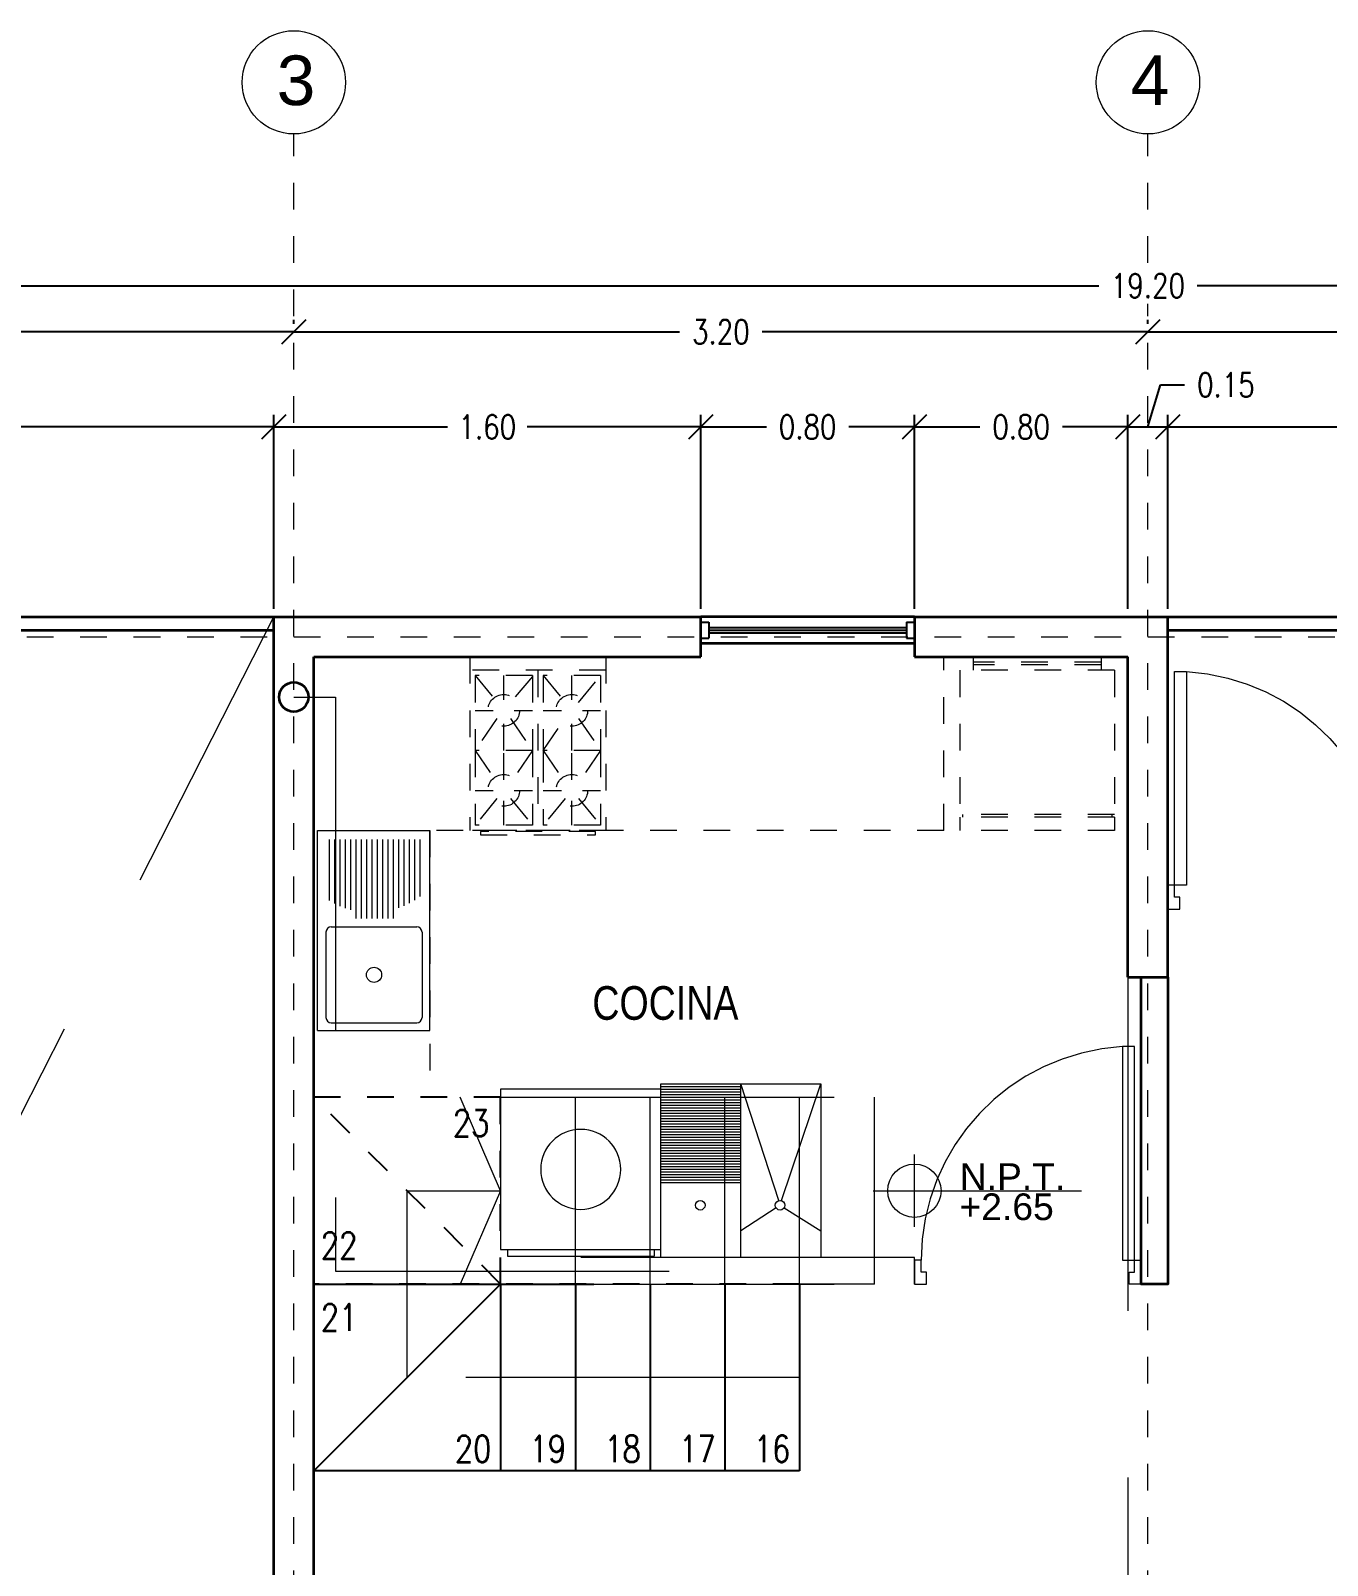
# Model space of a CAD drawing. Header units: metres. Extents: x -255 to -21, y -382 to -241.
# Drawn here: x -38.05 to -33.2, y -316.88 to -311.13 of the extents above; entities that cross this region are included whole.
import ezdxf
from ezdxf.enums import TextEntityAlignment as Align

# ---------------------------------------------------------------- set-up
doc = ezdxf.new("R2010")
doc.units = ezdxf.units.M
doc.header["$LTSCALE"] = 5
doc.header["$MEASUREMENT"] = 0
for name, pattern in [('CENTER2', [1.125, 0.75, -0.125, 0.125, -0.125]), ('DASHDOT', [1, 0.5, -0.25, 0, -0.25]), ('HIDDEN', [0.375, 0.25, -0.125])]:
    doc.linetypes.add(name, pattern=pattern)
doc.layers.get('0').update_dxf_attribs({"color": 30})
for name, color, linetype, lineweight in [('A-ANNO-DIMS', 3, 'Continuous', 18), ('A-ANNO-SYMB', 3, 'Continuous', 18), ('A-ANNO-TEXT', 3, 'Continuous', 18), ('A-FLOR-LEVL', 7, 'Continuous', 35), ('A-FLOR-OVHD', 3, 'HIDDEN', 18), ('A-FLOR-STRS', 4, 'Continuous', 25), ('A-FURN', 8, 'Continuous', 18), ('A-GLAZ-FULL', 4, 'Continuous', 25), ('A-WALL-FULL-EXTR', 7, 'Continuous', 35), ('A-WALL-FULL-INTR', 7, 'Continuous', 35)]:
    doc.layers.add(name, color=color, linetype=linetype, lineweight=lineweight)
doc.styles.add('E-ARIAL', font='arial.ttf')
doc.styles.add('E-ROMANS', font='romans.shx', dxfattribs={"width": 0.8})
doc.styles.get("Standard").update_dxf_attribs({"font": 'arial.ttf'})
doc.dimstyles.new('E-0050_TICK_18', dxfattribs={"dimscale": 0.001, "dimtxt": 90, "dimasz": 90, "dimexe": 45, "dimexo": 30, "dimgap": 45, "dimtad": 0, "dimzin": 0, "dimdsep": 46, "dimtxsty": 'E-ROMANS', "dimblk": 'OBLIQUE', "dimcen": 45, "dimclrd": 256, "dimclre": 256, "dimclrt": 256, "dimadec": 0, "dimazin": 0, "dimtfac": 1, "dimtmove": 1, "dimatfit": 3, "dimldrblk": 'OPEN90', "dimfxl": 1, "dimtfill": 1, "dimtolj": 1, "dimtzin": 0, "dimarcsym": 0})

# ---------------------------------------------------------------- blocks, each defined once
blk = doc.blocks.new('_Oblique')
at = {"color": 0, "linetype": 'ByBlock', "lineweight": -2}
blk.add_line((-0.5, -0.5), (0.5, 0.5), dxfattribs=at)
blk = doc.blocks.new('*D365')
at = {"layer": 'A-ANNO-DIMS', "lineweight": -2, "transparency": 16777216}
for p, q in [((-40.2683, -311.5449), (-40.2683, -312.3012)), ((-37.0683, -312.2262), (-37.0683, -312.2112)), ((-40.2683, -312.2562), (-38.823, -312.2562)), ((-37.0683, -312.2562), (-38.5136, -312.2562))]:
    blk.add_line(p, q, dxfattribs=at)
at = {"layer": 'A-ANNO-DIMS', "lineweight": -2, "transparency": 16777216, "xscale": 0.09, "yscale": 0.09, "zscale": 0.09, "rotation": 180}
blk.add_blockref('_Oblique', (-40.2683, -312.2562), dxfattribs=at)
at = {"layer": 'A-ANNO-DIMS', "lineweight": -2, "transparency": 16777216, "xscale": 0.09, "yscale": 0.09, "zscale": 0.09}
blk.add_blockref('_Oblique', (-37.0683, -312.2562), dxfattribs=at)
at = {"layer": 'A-ANNO-DIMS', "transparency": 16777216, "insert": (-38.6683, -312.2562), "char_height": 0.09, "attachment_point": 5, "style": 'E-ROMANS', "bg_fill": 3, "box_fill_scale": 1.25, "bg_fill_color": 256, "bg_fill_true_color": 13158600, "bg_fill_transparency": 0}
blk.add_mtext('\\A1;3.20', dxfattribs=at)
blk = doc.blocks.new('_Open90')
at = {"color": 0, "linetype": 'ByBlock', "lineweight": -2}
for p, q in [((0, 0), (-1, 0)), ((-0.5, 0.5), (0, 0)), ((0, 0), (-0.5, -0.5))]:
    blk.add_line(p, q, dxfattribs=at)
blk = doc.blocks.new('*D366')
at = {"layer": 'A-ANNO-DIMS', "lineweight": -2, "transparency": 16777216}
for p, q in [((-37.0683, -312.2262), (-37.0683, -312.2112)), ((-33.8683, -312.2262), (-33.8683, -312.2112)), ((-37.0683, -312.2562), (-35.623, -312.2562)), ((-33.8683, -312.2562), (-35.3136, -312.2562))]:
    blk.add_line(p, q, dxfattribs=at)
at = {"layer": 'A-ANNO-DIMS', "lineweight": -2, "transparency": 16777216, "xscale": 0.09, "yscale": 0.09, "zscale": 0.09, "rotation": 180}
blk.add_blockref('_Oblique', (-37.0683, -312.2562), dxfattribs=at)
at = {"layer": 'A-ANNO-DIMS', "lineweight": -2, "transparency": 16777216, "xscale": 0.09, "yscale": 0.09, "zscale": 0.09}
blk.add_blockref('_Oblique', (-33.8683, -312.2562), dxfattribs=at)
at = {"layer": 'A-ANNO-DIMS', "transparency": 16777216, "insert": (-35.4683, -312.2562), "char_height": 0.09, "attachment_point": 5, "style": 'E-ROMANS', "bg_fill": 3, "box_fill_scale": 1.25, "bg_fill_color": 256, "bg_fill_true_color": 13158600, "bg_fill_transparency": 0}
blk.add_mtext('\\A1;3.20', dxfattribs=at)
blk = doc.blocks.new('*D367')
at = {"layer": 'A-ANNO-DIMS', "lineweight": -2, "transparency": 16777216}
for p, q in [((-33.8683, -312.2262), (-33.8683, -312.2112)), ((-30.6683, -312.2262), (-30.6683, -312.2112)), ((-33.8683, -312.2562), (-32.423, -312.2562)), ((-30.6683, -312.2562), (-32.1136, -312.2562))]:
    blk.add_line(p, q, dxfattribs=at)
at = {"layer": 'A-ANNO-DIMS', "lineweight": -2, "transparency": 16777216, "xscale": 0.09, "yscale": 0.09, "zscale": 0.09, "rotation": 180}
blk.add_blockref('_Oblique', (-33.8683, -312.2562), dxfattribs=at)
at = {"layer": 'A-ANNO-DIMS', "lineweight": -2, "transparency": 16777216, "xscale": 0.09, "yscale": 0.09, "zscale": 0.09}
blk.add_blockref('_Oblique', (-30.6683, -312.2562), dxfattribs=at)
at = {"layer": 'A-ANNO-DIMS', "transparency": 16777216, "insert": (-32.2683, -312.2562), "char_height": 0.09, "attachment_point": 5, "style": 'E-ROMANS', "bg_fill": 3, "box_fill_scale": 1.25, "bg_fill_color": 256, "bg_fill_true_color": 13158600, "bg_fill_transparency": 0}
blk.add_mtext('\\A1;3.20', dxfattribs=at)
blk = doc.blocks.new('*D370')
at = {"layer": 'A-ANNO-DIMS', "lineweight": -2, "transparency": 16777216}
for p, q in [((-43.4683, -311.5449), (-43.4683, -312.1283)), ((-24.2683, -311.5449), (-24.2683, -312.1283)), ((-43.4683, -312.0833), (-34.0521, -312.0833)), ((-24.2683, -312.0833), (-33.6844, -312.0833))]:
    blk.add_line(p, q, dxfattribs=at)
at = {"layer": 'A-ANNO-DIMS', "lineweight": -2, "transparency": 16777216, "xscale": 0.09, "yscale": 0.09, "zscale": 0.09, "rotation": 180}
blk.add_blockref('_Oblique', (-43.4683, -312.0833), dxfattribs=at)
at = {"layer": 'A-ANNO-DIMS', "lineweight": -2, "transparency": 16777216, "xscale": 0.09, "yscale": 0.09, "zscale": 0.09}
blk.add_blockref('_Oblique', (-24.2683, -312.0833), dxfattribs=at)
at = {"layer": 'A-ANNO-DIMS', "transparency": 16777216, "insert": (-33.8683, -312.0833), "char_height": 0.09, "attachment_point": 5, "style": 'E-ROMANS', "bg_fill": 3, "box_fill_scale": 1.25, "bg_fill_color": 256, "bg_fill_true_color": 13158600, "bg_fill_transparency": 0}
blk.add_mtext('\\A1;19.20', dxfattribs=at)
blk = doc.blocks.new('DOOR-80')
for points in [[(-0.07, 0.89), (-0.07, 0.09), (-0.025, 0.09), (-0.025, 0.89), (-0.07, 0.89)], [(-0.825, 0.09), (-0.85, 0.09), (-0.85, 0), (-0.805, 0), (-0.805, 0.045), (-0.825, 0.045), (-0.825, 0.09)], [(-0.025, 0.09), (0, 0.09), (0, 0), (-0.045, 0), (-0.045, 0.045), (-0.025, 0.045), (-0.025, 0.09)]]:
    blk.add_lwpolyline(points)
at = {"linetype": 'HIDDEN'}
blk.add_arc((-0.0227, 0.0891), 0.8023, 93.38109, 179.93414, dxfattribs=at)
blk = doc.blocks.new('*D514')
at = {"layer": 'A-ANNO-DIMS', "lineweight": -2, "transparency": 16777216}
for p, q in [((-40.1933, -313.2945), (-40.1933, -312.5673)), ((-37.1433, -313.2945), (-37.1433, -312.5673)), ((-40.1933, -312.6123), (-38.823, -312.6123)), ((-37.1433, -312.6123), (-38.5136, -312.6123))]:
    blk.add_line(p, q, dxfattribs=at)
at = {"layer": 'A-ANNO-DIMS', "lineweight": -2, "transparency": 16777216, "xscale": 0.09, "yscale": 0.09, "zscale": 0.09, "rotation": 180}
blk.add_blockref('_Oblique', (-40.1933, -312.6123), dxfattribs=at)
at = {"layer": 'A-ANNO-DIMS', "lineweight": -2, "transparency": 16777216, "xscale": 0.09, "yscale": 0.09, "zscale": 0.09}
blk.add_blockref('_Oblique', (-37.1433, -312.6123), dxfattribs=at)
at = {"layer": 'A-ANNO-DIMS', "transparency": 16777216, "insert": (-38.6683, -312.6123), "char_height": 0.09, "attachment_point": 5, "style": 'E-ROMANS', "bg_fill": 3, "box_fill_scale": 1.25, "bg_fill_color": 256, "bg_fill_true_color": 13158600, "bg_fill_transparency": 0}
blk.add_mtext('\\A1;3.05', dxfattribs=at)
blk = doc.blocks.new('*D292')
at = {"layer": 'A-ANNO-DIMS', "lineweight": -2, "transparency": 16777216}
for p, q in [((-37.1433, -313.2945), (-37.1433, -312.5673)), ((-35.5433, -313.2945), (-35.5433, -312.5673)), ((-37.1433, -312.6123), (-36.4928, -312.6123)), ((-35.5433, -312.6123), (-36.1937, -312.6123))]:
    blk.add_line(p, q, dxfattribs=at)
at = {"layer": 'A-ANNO-DIMS', "lineweight": -2, "transparency": 16777216, "xscale": 0.09, "yscale": 0.09, "zscale": 0.09, "rotation": 180}
blk.add_blockref('_Oblique', (-37.1433, -312.6123), dxfattribs=at)
at = {"layer": 'A-ANNO-DIMS', "lineweight": -2, "transparency": 16777216, "xscale": 0.09, "yscale": 0.09, "zscale": 0.09}
blk.add_blockref('_Oblique', (-35.5433, -312.6123), dxfattribs=at)
at = {"layer": 'A-ANNO-DIMS', "transparency": 16777216, "insert": (-36.3433, -312.6123), "char_height": 0.09, "attachment_point": 5, "style": 'E-ROMANS', "bg_fill": 3, "box_fill_scale": 1.25, "bg_fill_color": 256, "bg_fill_true_color": 13158600, "bg_fill_transparency": 0}
blk.add_mtext('\\A1;1.60', dxfattribs=at)
blk = doc.blocks.new('*D293')
at = {"layer": 'A-ANNO-DIMS', "lineweight": -2, "transparency": 16777216}
for p, q in [((-35.5433, -313.2945), (-35.5433, -312.5673)), ((-34.7433, -313.2945), (-34.7433, -312.5673)), ((-35.5433, -312.6123), (-35.298, -312.6123)), ((-34.7433, -312.6123), (-34.9886, -312.6123))]:
    blk.add_line(p, q, dxfattribs=at)
at = {"layer": 'A-ANNO-DIMS', "lineweight": -2, "transparency": 16777216, "xscale": 0.09, "yscale": 0.09, "zscale": 0.09, "rotation": 180}
blk.add_blockref('_Oblique', (-35.5433, -312.6123), dxfattribs=at)
at = {"layer": 'A-ANNO-DIMS', "lineweight": -2, "transparency": 16777216, "xscale": 0.09, "yscale": 0.09, "zscale": 0.09}
blk.add_blockref('_Oblique', (-34.7433, -312.6123), dxfattribs=at)
at = {"layer": 'A-ANNO-DIMS', "transparency": 16777216, "insert": (-35.1433, -312.6123), "char_height": 0.09, "attachment_point": 5, "style": 'E-ROMANS', "bg_fill": 3, "box_fill_scale": 1.25, "bg_fill_color": 256, "bg_fill_true_color": 13158600, "bg_fill_transparency": 0}
blk.add_mtext('\\A1;0.80', dxfattribs=at)
blk = doc.blocks.new('*D294')
at = {"layer": 'A-ANNO-DIMS', "lineweight": -2, "transparency": 16777216}
for p, q in [((-34.7433, -313.2945), (-34.7433, -312.5673)), ((-33.9433, -313.2945), (-33.9433, -312.5673)), ((-34.7433, -312.6123), (-34.498, -312.6123)), ((-33.9433, -312.6123), (-34.1886, -312.6123))]:
    blk.add_line(p, q, dxfattribs=at)
at = {"layer": 'A-ANNO-DIMS', "lineweight": -2, "transparency": 16777216, "xscale": 0.09, "yscale": 0.09, "zscale": 0.09, "rotation": 180}
blk.add_blockref('_Oblique', (-34.7433, -312.6123), dxfattribs=at)
at = {"layer": 'A-ANNO-DIMS', "lineweight": -2, "transparency": 16777216, "xscale": 0.09, "yscale": 0.09, "zscale": 0.09}
blk.add_blockref('_Oblique', (-33.9433, -312.6123), dxfattribs=at)
at = {"layer": 'A-ANNO-DIMS', "transparency": 16777216, "insert": (-34.3433, -312.6123), "char_height": 0.09, "attachment_point": 5, "style": 'E-ROMANS', "bg_fill": 3, "box_fill_scale": 1.25, "bg_fill_color": 256, "bg_fill_true_color": 13158600, "bg_fill_transparency": 0}
blk.add_mtext('\\A1;0.80', dxfattribs=at)
blk = doc.blocks.new('*D295')
at = {"layer": 'A-ANNO-DIMS', "lineweight": -2, "transparency": 16777216}
for p, q in [((-33.8683, -312.6123), (-33.821, -312.4548)), ((-33.821, -312.4548), (-33.731, -312.4548)), ((-33.9433, -313.2945), (-33.9433, -312.5673)), ((-33.7933, -313.2945), (-33.7933, -312.5673)), ((-33.9433, -312.6123), (-33.7933, -312.6123))]:
    blk.add_line(p, q, dxfattribs=at)
at = {"layer": 'A-ANNO-DIMS', "lineweight": -2, "transparency": 16777216, "xscale": 0.09, "yscale": 0.09, "zscale": 0.09, "rotation": 180}
blk.add_blockref('_Oblique', (-33.9433, -312.6123), dxfattribs=at)
at = {"layer": 'A-ANNO-DIMS', "lineweight": -2, "transparency": 16777216, "xscale": 0.09, "yscale": 0.09, "zscale": 0.09}
blk.add_blockref('_Oblique', (-33.7933, -312.6123), dxfattribs=at)
at = {"layer": 'A-ANNO-DIMS', "transparency": 16777216, "insert": (-33.5763, -312.4548), "char_height": 0.09, "attachment_point": 5, "style": 'E-ROMANS', "bg_fill": 3, "box_fill_scale": 1.25, "bg_fill_color": 256, "bg_fill_true_color": 13158600, "bg_fill_transparency": 0}
blk.add_mtext('\\A1;0.15', dxfattribs=at)
blk = doc.blocks.new('*D296')
at = {"layer": 'A-ANNO-DIMS', "lineweight": -2, "transparency": 16777216}
for p, q in [((-33.7933, -313.2945), (-33.7933, -312.5673)), ((-30.7433, -313.2945), (-30.7433, -312.5673)), ((-33.7933, -312.6123), (-32.423, -312.6123)), ((-30.7433, -312.6123), (-32.1136, -312.6123))]:
    blk.add_line(p, q, dxfattribs=at)
at = {"layer": 'A-ANNO-DIMS', "lineweight": -2, "transparency": 16777216, "xscale": 0.09, "yscale": 0.09, "zscale": 0.09, "rotation": 180}
blk.add_blockref('_Oblique', (-33.7933, -312.6123), dxfattribs=at)
at = {"layer": 'A-ANNO-DIMS', "lineweight": -2, "transparency": 16777216, "xscale": 0.09, "yscale": 0.09, "zscale": 0.09}
blk.add_blockref('_Oblique', (-30.7433, -312.6123), dxfattribs=at)
at = {"layer": 'A-ANNO-DIMS', "transparency": 16777216, "insert": (-32.2683, -312.6123), "char_height": 0.09, "attachment_point": 5, "style": 'E-ROMANS', "bg_fill": 3, "box_fill_scale": 1.25, "bg_fill_color": 256, "bg_fill_true_color": 13158600, "bg_fill_transparency": 0}
blk.add_mtext('\\A1;3.05', dxfattribs=at)
blk = doc.blocks.new('TAG-LEVEL-PL')
for p, q in [((0, -0.1359), (0, 0.1359)), ((-0.1545, 0), (0.6266, 0))]:
    blk.add_line(p, q)
blk.add_circle((0, 0), 0.1)
at = {"style": 'E-ARIAL'}
blk.add_attdef('REF', text='', height=0.1, dxfattribs=at).set_placement((0.1697, -0.0271), align=Align.BOTTOM_LEFT)
blk.add_attdef('NIVEL', text='', height=0.1, dxfattribs=at).set_placement((0.1688, -0.01), align=Align.TOP_LEFT)
blk = doc.blocks.new('LAVADORA-PL')
for p, q in [((0, 0), (0, 0.6)), ((0, 0.6), (0.6, 0.6)), ((0.6, 0.6), (0.6, 0)), ((0.625, 0.575), (0.625, 0.025)), ((0.6, 0), (0, 0))]:
    blk.add_line(p, q)
for points in [[(0.6, 0.575), (0.625, 0.575)], [(0.6, 0.025), (0.625, 0.025)]]:
    blk.add_lwpolyline(points)
blk.add_circle((0.3, 0.3), 0.15)

msp = doc.modelspace()

# ---------------------------------------------------------------- linework, layer by layer
at = {"layer": 'A-ANNO-SYMB', "linetype": 'CENTER2', "ltscale": 0.001}
for p, q in [((-37.0683, -324.5974), (-37.0683, -311.5149)), ((-33.8683, -324.5974), (-33.8683, -311.5149)), ((-44.4683, -313.3995), (-23.2683, -313.3995))]:
    msp.add_line(p, q, dxfattribs=at)
at = {"layer": 'A-FLOR-LEVL'}
for p, q in [((-40.1933, -313.3245), (-37.1433, -313.3245)), ((-33.7933, -313.3245), (-30.7433, -313.3245)), ((-40.1933, -313.3745), (-37.1433, -313.3745)), ((-33.7933, -313.3745), (-30.7433, -313.3745)), ((-34.7433, -313.4245), (-35.5433, -313.4245))]:
    msp.add_line(p, q, dxfattribs=at)
msp.add_circle((-37.0683, -313.6245), 0.055, dxfattribs=at)
at = {"layer": 'A-FLOR-OVHD'}
for p, q in [((-40.1933, -319.3245), (-37.1433, -313.3245)), ((-33.9433, -314.6745), (-33.9433, -317.9745)), ((-36.2933, -315.1245), (-34.8933, -315.1245)), ((-36.0133, -315.8245), (-36.0133, -315.1245)), ((-35.7333, -315.8245), (-35.7333, -315.1245)), ((-35.4533, -315.8245), (-35.4533, -315.1245)), ((-35.1733, -315.8245), (-35.1733, -315.1245)), ((-34.8933, -315.8245), (-34.8933, -315.1245)), ((-36.6433, -316.1745), (-36.6433, -315.4745)), ((-36.6433, -315.4745), (-36.2933, -315.4745)), ((-34.8933, -315.8245), (-35.1733, -315.8245)), ((-35.1733, -316.1745), (-36.6433, -316.1745))]:
    msp.add_line(p, q, dxfattribs=at)
for points in [[(-37.0683, -313.6245), (-36.912, -313.6245), (-36.912, -315.7763), (-35.4026, -315.7763)], [(-36.2933, -315.4745), (-36.4445, -315.1245)], [(-36.2933, -315.4745), (-36.4445, -315.8245)], [(-36.2933, -315.8245), (-34.7433, -315.8245), (-34.7433, -315.7245), (-36.2933, -315.7245)]]:
    msp.add_lwpolyline(points, dxfattribs=at)
at = {"layer": 'A-FLOR-STRS', "linetype": 'HIDDEN', "ltscale": 0.001}
for p, q in [((-36.2933, -315.1245), (-36.9933, -315.1245)), ((-36.2933, -315.8245), (-36.9933, -315.1245)), ((-36.2933, -315.8245), (-36.2933, -315.1245)), ((-35.1733, -315.8245), (-36.9933, -315.8245))]:
    msp.add_line(p, q, dxfattribs=at)
at = {"layer": 'A-FLOR-STRS'}
for p, q in [((-36.9933, -315.8245), (-35.9448, -315.8245)), ((-36.2933, -315.8245), (-36.2933, -316.5245)), ((-36.0133, -315.8245), (-36.0133, -316.5245)), ((-35.7333, -315.8245), (-35.7333, -316.5245)), ((-35.4533, -315.8245), (-35.4533, -316.5245)), ((-35.1733, -315.8245), (-35.1733, -316.5245)), ((-35.1733, -316.5245), (-36.9933, -316.5245))]:
    msp.add_line(p, q, dxfattribs=at)
at = {"layer": 'A-FLOR-STRS', "linetype": 'DASHDOT', "ltscale": 15}
msp.add_line((-36.2933, -315.8245), (-36.9933, -316.5245), dxfattribs=at)
at = {"layer": 'A-FURN', "linetype": 'HIDDEN', "ltscale": 0.001}
for p, q in [((-36.4091, -313.4745), (-36.4091, -314.1245)), ((-35.8991, -313.4745), (-35.8991, -314.1245)), ((-34.6333, -314.1245), (-34.6333, -313.4745)), ((-34.0433, -313.4745), (-34.5233, -313.4745)), ((-34.5233, -313.4745), (-34.5233, -313.5245)), ((-34.0433, -313.4945), (-34.5233, -313.4945)), ((-34.0433, -313.5045), (-34.5233, -313.5045)), ((-34.0433, -313.4745), (-34.0433, -313.5245)), ((-35.8991, -313.5245), (-36.4091, -313.5245)), ((-36.3891, -313.5445), (-36.3071, -313.6445)), ((-36.1741, -313.5445), (-36.3891, -313.5445)), ((-36.3891, -313.5445), (-36.3891, -313.8245)), ((-36.2816, -313.6351), (-36.2816, -313.5445)), ((-36.1741, -313.548), (-36.2561, -313.6445)), ((-36.1741, -313.5445), (-36.1741, -313.8245)), ((-36.1541, -313.5245), (-36.1541, -314.1245)), ((-36.1341, -313.5445), (-36.0521, -313.6445)), ((-36.1341, -313.5445), (-36.1341, -313.848)), ((-35.9191, -313.5445), (-36.1341, -313.5445)), ((-36.0266, -313.6351), (-36.0266, -313.5445)), ((-36.0011, -313.6445), (-35.9191, -313.5445)), ((-35.9191, -313.5445), (-35.9191, -313.8245)), ((-34.5733, -313.5245), (-34.5733, -314.0645)), ((-33.9933, -313.5245), (-34.5733, -313.5245)), ((-33.9933, -313.5245), (-33.9933, -314.0645)), ((-36.3891, -313.6745), (-36.321, -313.6745)), ((-36.2422, -313.6745), (-36.1741, -313.6745)), ((-36.1341, -313.6745), (-36.066, -313.6745)), ((-35.9872, -313.6745), (-35.9191, -313.6745)), ((-36.3071, -313.7045), (-36.3891, -313.8245)), ((-36.2816, -313.8245), (-36.2816, -313.7139)), ((-36.2561, -313.7045), (-36.1741, -313.8245)), ((-36.1341, -313.8245), (-36.0521, -313.7045)), ((-36.0266, -313.8245), (-36.0266, -313.7139)), ((-36.0011, -313.7045), (-35.9191, -313.8245)), ((-36.3891, -313.8245), (-36.3071, -313.9445)), ((-36.3891, -313.8245), (-36.3891, -314.1045)), ((-36.1741, -313.8245), (-36.3891, -313.8245)), ((-36.2816, -313.9351), (-36.2816, -313.8245)), ((-36.1741, -313.8245), (-36.2561, -313.9445)), ((-36.1741, -313.8245), (-36.1741, -314.1045)), ((-36.1341, -313.8245), (-36.0521, -313.9445)), ((-35.9191, -313.8245), (-36.1341, -313.8245)), ((-36.1341, -313.8445), (-36.1341, -314.1045)), ((-36.0266, -313.9351), (-36.0266, -313.8245)), ((-35.9191, -313.8245), (-36.0011, -313.9445)), ((-35.9191, -313.8245), (-35.9191, -314.1045)), ((-36.3891, -313.9745), (-36.321, -313.9745)), ((-36.3071, -314.0045), (-36.3891, -314.1045)), ((-36.2816, -314.1045), (-36.2816, -314.0139)), ((-36.2561, -314.0045), (-36.1741, -314.1045)), ((-36.2422, -313.9745), (-36.1741, -313.9745)), ((-36.1341, -313.9745), (-36.066, -313.9745)), ((-36.0521, -314.0045), (-36.1341, -314.1045)), ((-36.0266, -314.1045), (-36.0266, -314.0139)), ((-36.0011, -314.0045), (-35.9191, -314.1045)), ((-35.9872, -313.9745), (-35.9191, -313.9745)), ((-33.9933, -314.0645), (-34.5733, -314.0645)), ((-33.9933, -314.0745), (-34.5733, -314.0745)), ((-34.5733, -314.0745), (-34.5733, -314.1245)), ((-34.5633, -314.0645), (-34.5633, -314.0745)), ((-34.0033, -314.0645), (-34.0033, -314.0745)), ((-33.9933, -314.0745), (-33.9933, -314.1245)), ((-34.6333, -314.1245), (-36.5591, -314.1245)), ((-36.5591, -314.1245), (-36.5591, -315.1245)), ((-35.8991, -314.1245), (-36.4091, -314.1245)), ((-36.1741, -314.1045), (-36.3891, -314.1045)), ((-35.9191, -314.1045), (-36.1341, -314.1045)), ((-33.9933, -314.1245), (-34.5733, -314.1245))]:
    msp.add_line(p, q, dxfattribs=at)
at = {"layer": 'A-FURN'}
for p, q in [((-36.9791, -314.8745), (-36.9791, -314.1245)), ((-36.9791, -314.1245), (-36.5591, -314.1245)), ((-36.5591, -314.8745), (-36.5591, -314.1245)), ((-36.9363, -314.1585), (-36.9363, -314.3874)), ((-36.9163, -314.1585), (-36.9163, -314.3985)), ((-36.8963, -314.1585), (-36.8963, -314.4078)), ((-36.8763, -314.1585), (-36.8763, -314.4154)), ((-36.8563, -314.1585), (-36.8563, -314.4214)), ((-36.8363, -314.1585), (-36.8363, -314.4542)), ((-36.8163, -314.1585), (-36.8163, -314.4542)), ((-36.7963, -314.1585), (-36.7963, -314.4542)), ((-36.7763, -314.1585), (-36.7763, -314.4542)), ((-36.7563, -314.1585), (-36.7563, -314.4542)), ((-36.7363, -314.1585), (-36.7363, -314.4542)), ((-36.7163, -314.1585), (-36.7163, -314.4542)), ((-36.6963, -314.1585), (-36.6963, -314.4542)), ((-36.6763, -314.1585), (-36.6763, -314.4146)), ((-36.6563, -314.1585), (-36.6563, -314.4068)), ((-36.6363, -314.1585), (-36.6363, -314.3973)), ((-36.6163, -314.1585), (-36.6163, -314.386)), ((-36.5963, -314.1585), (-36.5963, -314.3725)), ((-36.9477, -314.5055), (-36.9477, -314.8255)), ((-36.9277, -314.4855), (-36.6077, -314.4855)), ((-36.5877, -314.5055), (-36.5877, -314.8255)), ((-36.9791, -314.8745), (-36.5591, -314.8745)), ((-36.9277, -314.8455), (-36.6077, -314.8455)), ((-35.6933, -315.7245), (-35.6933, -315.0745)), ((-35.6933, -315.0745), (-35.0933, -315.0745)), ((-35.6933, -315.0835), (-35.3933, -315.0835)), ((-35.6933, -315.0935), (-35.3933, -315.0935)), ((-35.6933, -315.1035), (-35.3933, -315.1035)), ((-35.6933, -315.1135), (-35.3933, -315.1135)), ((-35.2515, -315.5114), (-35.3933, -315.0745)), ((-35.3933, -315.7245), (-35.3933, -315.0745)), ((-35.2411, -315.5114), (-35.0933, -315.0745)), ((-35.0933, -315.0745), (-35.0933, -315.7245)), ((-35.6933, -315.1235), (-35.3933, -315.1235)), ((-35.6933, -315.1335), (-35.3933, -315.1335)), ((-35.6933, -315.1435), (-35.3933, -315.1435)), ((-35.6933, -315.1535), (-35.3933, -315.1535)), ((-35.6933, -315.1635), (-35.3933, -315.1635)), ((-35.6933, -315.1735), (-35.3933, -315.1735)), ((-35.6933, -315.1735), (-35.3933, -315.1735)), ((-35.6933, -315.1835), (-35.3933, -315.1835)), ((-35.6933, -315.1935), (-35.3933, -315.1935)), ((-35.6933, -315.2035), (-35.3933, -315.2035)), ((-35.6933, -315.2135), (-35.3933, -315.2135)), ((-35.6933, -315.2235), (-35.3933, -315.2235)), ((-35.6933, -315.2335), (-35.3933, -315.2335)), ((-35.6933, -315.2435), (-35.3933, -315.2435)), ((-35.6933, -315.2535), (-35.3933, -315.2535)), ((-35.6933, -315.2535), (-35.3933, -315.2535)), ((-35.6933, -315.2635), (-35.3933, -315.2635)), ((-35.6933, -315.2635), (-35.3933, -315.2635)), ((-35.6933, -315.2735), (-35.3933, -315.2735)), ((-35.6933, -315.2735), (-35.3933, -315.2735)), ((-35.6933, -315.2835), (-35.3933, -315.2835)), ((-35.6933, -315.2835), (-35.3933, -315.2835)), ((-35.6933, -315.2935), (-35.3933, -315.2935)), ((-35.6933, -315.2935), (-35.3933, -315.2935)), ((-35.6933, -315.3035), (-35.3933, -315.3035)), ((-35.6933, -315.3135), (-35.3933, -315.3135)), ((-35.6933, -315.3235), (-35.3933, -315.3235)), ((-35.6933, -315.3335), (-35.3933, -315.3335)), ((-35.6933, -315.3435), (-35.3933, -315.3435)), ((-35.6933, -315.3535), (-35.3933, -315.3535)), ((-35.6933, -315.3635), (-35.3933, -315.3635)), ((-35.6933, -315.3735), (-35.3933, -315.3735)), ((-35.6933, -315.3835), (-35.3933, -315.3835)), ((-35.6933, -315.3935), (-35.3933, -315.3935)), ((-35.6933, -315.4035), (-35.3933, -315.4035)), ((-35.6933, -315.4135), (-35.3933, -315.4135)), ((-35.6933, -315.4235), (-35.3933, -315.4235)), ((-35.6933, -315.4335), (-35.3933, -315.4335)), ((-35.6933, -315.4435), (-35.3933, -315.4435)), ((-35.2616, -315.5387), (-35.3933, -315.6245)), ((-35.231, -315.5384), (-35.0933, -315.6245)), ((-35.0933, -315.7245), (-35.6933, -315.7245))]:
    msp.add_line(p, q, dxfattribs=at)
at = {"layer": 'A-FURN', "linetype": 'HIDDEN', "ltscale": 0.001}
msp.add_lwpolyline([(-35.9381, -314.128), (-36.3694, -314.128), (-36.3694, -314.1408), (-35.9381, -314.1408)], close=True, dxfattribs=at)
for centre in [(-36.2816, -313.6745), (-36.0266, -313.6745), (-36.2816, -313.9745), (-36.0266, -313.9745)]:
    msp.add_circle(centre, 0.0594, dxfattribs=at)
at = {"layer": 'A-FURN'}
for centre, radius in [((-36.7677, -314.6655), 0.0284), ((-35.5456, -315.5288), 0.0181), ((-35.2464, -315.5288), 0.0181)]:
    msp.add_circle(centre, radius, dxfattribs=at)
for centre, start, end in [((-36.9277, -314.5055), 90, 180), ((-36.6077, -314.5055), 0, 90), ((-36.9277, -314.8255), 180, 270), ((-36.6077, -314.8255), 270, 0)]:
    msp.add_arc(centre, 0.02, start, end, dxfattribs=at)
at = {"layer": 'A-GLAZ-FULL'}
for p, q in [((-35.5133, -313.3645), (-34.7733, -313.3645)), ((-35.5133, -313.3745), (-34.7733, -313.3745)), ((-35.5133, -313.3845), (-34.7733, -313.3845)), ((-35.5433, -313.4045), (-35.5133, -313.4045)), ((-34.7733, -313.4045), (-34.7433, -313.4045))]:
    msp.add_line(p, q, dxfattribs=at)
at = {"layer": 'A-WALL-FULL-EXTR'}
for p, q in [((-36.9933, -319.1745), (-36.9933, -313.4745)), ((-36.9933, -313.4745), (-35.5433, -313.4745)), ((-34.7433, -313.4745), (-33.9433, -313.4745)), ((-33.9433, -314.6745), (-33.9433, -313.4745)), ((-33.9433, -314.6745), (-33.7933, -314.6745))]:
    msp.add_line(p, q, dxfattribs=at)
at = {"layer": 'A-WALL-FULL-INTR'}
msp.add_lwpolyline([(-33.7933, -314.6745), (-33.7933, -315.8245), (-33.8933, -315.8245), (-33.8933, -314.6745)], dxfattribs=at)

# ---------------------------------------------------------------- block references
at = {"layer": 'A-ANNO-SYMB'}
msp.add_blockref('TAG-LEVEL-PL', (-34.7433, -315.4745), dxfattribs=at).add_auto_attribs({'NIVEL': '+2.65', 'REF': 'N.P.T.'})
at = {"layer": 'A-FLOR-OVHD', "xscale": -1}
msp.add_blockref('DOOR-80', (-33.7933, -314.4195), dxfattribs=at)
at = {"layer": 'A-FLOR-OVHD'}
msp.add_blockref('DOOR-80', (-33.8933, -315.8245), dxfattribs=at)
at = {"layer": 'A-FURN', "xscale": -1, "rotation": 90}
msp.add_blockref('LAVADORA-PL', (-35.6933, -315.0945), dxfattribs=at)

# ---------------------------------------------------------------- texts
at = {"layer": 'A-ANNO-TEXT', "char_height": 0.186083, "attachment_point": 1}
for s, insert in [('{\\fArial|b0|i0|c0|p34;3}', (-37.1323, -311.2206)), ('{\\fArial|b0|i0|c0|p34;4}', (-33.9323, -311.2206))]:
    msp.add_mtext(s, dxfattribs=dict(at, insert=insert))
at = {"layer": 'A-ANNO-TEXT', "style": 'E-ROMANS'}
for s, insert, char_height, attachment_point in [('{\\fArial|b0|i0|c0|p34;COCINA}', (-35.9499, -314.7079), 0.126, 1), ('23', (-36.3356, -315.271), 0.1, 9), ('22', (-36.8302, -315.7297), 0.1, 9), ('21', (-36.8301, -315.9989), 0.1, 9), ('20', (-36.328, -316.4917), 0.1, 9), ('19', (-36.048, -316.4917), 0.1, 9), ('18', (-35.768, -316.4917), 0.1, 9), ('17', (-35.488, -316.4917), 0.1, 9), ('16', (-35.208, -316.4917), 0.1, 9)]:
    msp.add_mtext(s, dxfattribs=dict(at, insert=insert, char_height=char_height, attachment_point=attachment_point))

# ---------------------------------------------------------------- next in the draw order: dimensions: what is measured, and where the dimension line sits
at = {"layer": 'A-ANNO-DIMS'}
for base, p1, p2, picture, middle in [((-37.0683, -312.2562), (-40.2683, -311.5149), (-37.0683, -312.2562), '*D365', (-38.6683, -312.2562)), ((-37.1433, -312.6123), (-40.1933, -313.3245), (-37.1433, -313.3245), '*D514', (-38.6683, -312.6123))]:
    dim = msp.add_linear_dim(base=base, p1=p1, p2=p2, dimstyle='E-0050_TICK_18', dxfattribs=at)
    dim.commit()
    dim.dimension.update_dxf_attribs({"geometry": picture, "text_midpoint": middle})

# ---------------------------------------------------------------- next in the draw order: dimensions: what is measured, and where the dimension line sits
for base, p1, p2, picture, middle in [((-24.2683, -312.0833), (-43.4683, -311.5149), (-24.2683, -311.5149), '*D370', (-33.8683, -312.0833)), ((-33.8683, -312.2562), (-37.0683, -312.2562), (-33.8683, -312.2562), '*D366', (-35.4683, -312.2562)), ((-35.5433, -312.6123), (-37.1433, -313.3245), (-35.5433, -313.3245), '*D292', (-36.3433, -312.6123))]:
    dim = msp.add_linear_dim(base=base, p1=p1, p2=p2, dimstyle='E-0050_TICK_18', dxfattribs=at)
    dim.commit()
    dim.dimension.update_dxf_attribs({"geometry": picture, "text_midpoint": middle})

# ---------------------------------------------------------------- next in the draw order: linework, layer by layer
at = {"layer": 'A-ANNO-SYMB', "linetype": 'CENTER2'}
for centre in [(-37.0683, -311.3213), (-33.8683, -311.3213)]:
    msp.add_circle(centre, 0.1935, dxfattribs=at)
at = {"layer": 'A-WALL-FULL-EXTR'}
msp.add_line((-37.1433, -319.3245), (-37.1433, -313.3245), dxfattribs=at)

# ---------------------------------------------------------------- next in the draw order: dimensions: what is measured, and where the dimension line sits
at = {"layer": 'A-ANNO-DIMS'}
for base, p1, p2, picture, middle in [((-30.6683, -312.2562), (-33.8683, -312.2562), (-30.6683, -312.2562), '*D367', (-32.2683, -312.2562)), ((-34.7433, -312.6123), (-35.5433, -313.3245), (-34.7433, -313.3245), '*D293', (-35.1433, -312.6123))]:
    dim = msp.add_linear_dim(base=base, p1=p1, p2=p2, dimstyle='E-0050_TICK_18', dxfattribs=at)
    dim.commit()
    dim.dimension.update_dxf_attribs({"geometry": picture, "text_midpoint": middle})

# ---------------------------------------------------------------- next in the draw order: linework, layer by layer
at = {"layer": 'A-GLAZ-FULL'}
msp.add_line((-35.5433, -313.3445), (-35.5133, -313.3445), dxfattribs=at)
at = {"layer": 'A-GLAZ-FULL', "ltscale": 0.001}
msp.add_line((-35.5133, -313.3445), (-35.5133, -313.4045), dxfattribs=at)
at = {"layer": 'A-WALL-FULL-EXTR'}
for p in [(-37.1433, -313.3245), (-35.5433, -313.4745)]:
    msp.add_line(p, (-35.5433, -313.3245), dxfattribs=at)

# ---------------------------------------------------------------- next in the draw order: dimensions: what is measured, and where the dimension line sits
at = {"layer": 'A-ANNO-DIMS'}
dim = msp.add_linear_dim(base=(-33.9433, -312.6123), p1=(-34.7433, -313.3245), p2=(-33.9433, -313.3245), dimstyle='E-0050_TICK_18', dxfattribs=at)
dim.commit()
dim.dimension.update_dxf_attribs({"geometry": '*D294', "text_midpoint": (-34.3433, -312.6123)})

# ---------------------------------------------------------------- next in the draw order: linework, layer by layer
at = {"layer": 'A-FLOR-LEVL'}
msp.add_line((-34.7433, -313.3245), (-35.5433, -313.3245), dxfattribs=at)
at = {"layer": 'A-GLAZ-FULL', "ltscale": 0.001}
msp.add_line((-34.7733, -313.3445), (-34.7733, -313.4045), dxfattribs=at)
at = {"layer": 'A-GLAZ-FULL'}
msp.add_line((-34.7733, -313.3445), (-34.7433, -313.3445), dxfattribs=at)
at = {"layer": 'A-WALL-FULL-EXTR'}
msp.add_line((-34.7433, -313.3245), (-34.7433, -313.4745), dxfattribs=at)

# ---------------------------------------------------------------- next in the draw order: dimensions: what is measured, and where the dimension line sits
at = {"layer": 'A-ANNO-DIMS'}
dim = msp.add_linear_dim(base=(-33.7933, -312.6123), p1=(-33.9433, -313.3245), p2=(-33.7933, -313.3245), dimstyle='E-0050_TICK_18', dxfattribs=at)
dim.commit()
dim.dimension.update_dxf_attribs({"geometry": '*D295', "text_midpoint": (-33.686, -312.4548)})

# ---------------------------------------------------------------- next in the draw order: linework, layer by layer
at = {"layer": 'A-WALL-FULL-EXTR'}
msp.add_line((-34.7433, -313.3245), (-33.9433, -313.3245), dxfattribs=at)

# ---------------------------------------------------------------- next in the draw order: dimensions: what is measured, and where the dimension line sits
at = {"layer": 'A-ANNO-DIMS'}
dim = msp.add_linear_dim(base=(-30.7433, -312.6123), p1=(-33.7933, -313.3245), p2=(-30.7433, -313.3245), dimstyle='E-0050_TICK_18', dxfattribs=at)
dim.commit()
dim.dimension.update_dxf_attribs({"geometry": '*D296', "text_midpoint": (-32.2683, -312.6123)})

# ---------------------------------------------------------------- next in the draw order: linework, layer by layer
at = {"layer": 'A-WALL-FULL-EXTR'}
for p in [(-33.9433, -313.3245), (-33.7933, -314.6745)]:
    msp.add_line(p, (-33.7933, -313.3245), dxfattribs=at)

doc.saveas('drawing.dxf')
